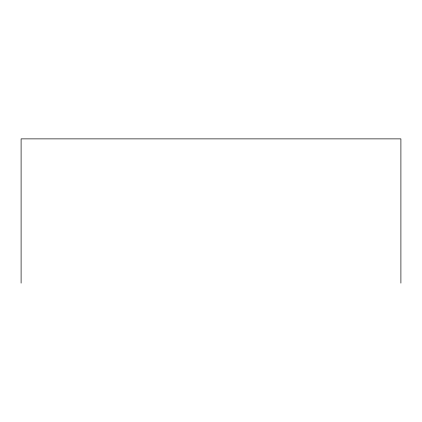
<?xml version="1.0" encoding="UTF-8"?>
<svg xmlns="http://www.w3.org/2000/svg" width="422" height="422" viewBox="0 0 422 422"><rect width="100%" height="100%" fill="white"/><g stroke="black" fill="none" stroke-linecap="round" stroke-linejoin="round"><path stroke-width="0.63" d="M400.9 283.125L400.9 138.875L21.1 138.875L21.1 283.125"/></g></svg>
